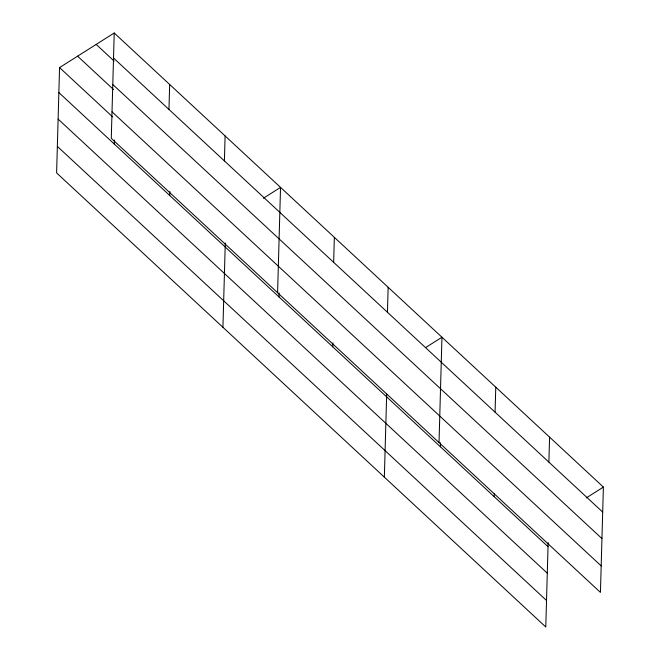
<?xml version="1.0" encoding="UTF-8"?>
<svg xmlns="http://www.w3.org/2000/svg" width="660" height="660" viewBox="0 0 660 660"><rect width="100%" height="100%" fill="white"/><g stroke="black" fill="none" stroke-linecap="round" stroke-linejoin="round"><path stroke-width="0.99" d="M114.221 33L111.276 138.319L600.443 592.408L603.388 487.088L114.221 33L59.557 67.592L56.611 172.912L545.779 627L548.138 542.668M114.295 144.037L114.411 140.044M168.96 109.453L169.661 84.463M169.736 195.5L169.843 191.507M224.4 160.916L225.101 135.927M222.931 327.302L225.283 242.971M277.596 292.71L280.533 187.39L263.356 198.264M278.982 296.917L279.097 292.916M333.647 262.325L334.348 237.344M332.788 346.863L332.904 342.87M387.453 312.279L388.154 287.29M384.351 477.147L386.686 393.814M439.024 442.563L441.961 337.243L425.642 347.564M440.41 446.762L440.517 442.769M495.074 412.178L495.767 387.189M494.216 496.716L494.299 493.721M548.881 462.124L549.582 437.143M586.204 497.962L603.388 487.088M113.52 57.989L602.687 512.077M96.178 44.418L114.163 61.108M112.777 84.496L601.945 538.585M77.591 56.174L113.553 89.554M112.018 111.812L601.186 565.9M59.557 67.592L112.744 116.968M58.855 92.573L548.023 546.661M58.113 119.089L547.28 573.177M57.354 146.396L546.521 600.493"/></g></svg>
